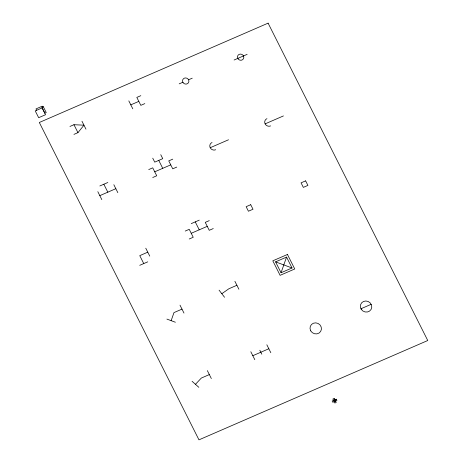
<?xml version="1.0" encoding="UTF-8"?>
<svg xmlns="http://www.w3.org/2000/svg" width="463" height="463" viewBox="0 0 463 463"><rect width="100%" height="100%" fill="white"/><g stroke="black" fill="none" stroke-linecap="round" stroke-linejoin="round"><path stroke-width="0.69" d="M171.142 320.668L173.984 312.594L181.994 309.122M281.047 272.742L286.551 257.092L275.572 261.861L281.047 272.742L292.026 267.979L286.551 257.092M73.947 134.38L77.952 132.644L83.965 125.195L73.958 124.709L69.954 126.445M195.461 384.307L201.336 378.057L209.345 374.579M221.812 293.716L228.89 288.756L236.9 285.283M140.827 95.673L136.822 97.409L140.816 105.35L144.821 103.608M130.809 104.858L138.819 101.38M179.198 83.844L182.862 82.258M188.574 79.775L192.232 78.189M234.11 60.005L247.144 54.35M99.834 185.97L107.838 182.497M148.727 169.58L152.732 167.838L156.726 175.778L152.721 177.514M172.757 159.145L168.752 160.887L172.74 168.821L176.744 167.085M99.817 195.646L115.837 188.69M154.729 171.808L170.749 164.851M212.048 142.506A4.138 3.901 28.4 0 0 210.214 147.72L228.519 139.774M266.954 118.667A4.138 3.901 28.4 0 0 265.125 123.876L283.425 115.929M191.242 223.623L199.252 220.145M185.229 231.066L189.234 229.33L193.227 237.264L189.222 239.001M209.259 220.631L205.254 222.373L209.247 230.308L213.252 228.572M147.766 252.167L139.757 255.645L143.75 263.58M191.231 233.294L207.25 226.343M139.745 265.316L147.755 261.844M252.81 355.711L268.829 348.755M360.937 308.763L371.187 304.318M333.505 400.316L334.853 399.731M334.234 401.762L335.582 401.178M275.572 261.861L292.026 267.979M166.9 319.094L175.384 322.242M192.087 381.309L198.841 387.311M219.074 290.162L224.555 297.269M334.923 399.806L335.565 401.08M234.903 281.313L238.896 289.248M266.833 344.785L270.826 352.725M195.247 221.881L199.24 229.816M259.824 350.248L261.815 354.218M160.754 154.688L162.75 158.659L154.74 162.131L152.744 158.167M128.812 100.888L132.806 108.822M158.745 160.395L162.739 168.329M250.813 351.741L254.806 359.676M179.997 305.152L183.985 313.086M81.968 121.231L85.962 129.165M113.84 184.725L117.834 192.66M145.77 248.197L149.763 256.132M207.349 370.614L211.342 378.549M73.958 124.709L77.952 132.644M103.834 184.233L107.827 192.168M97.82 191.676L101.814 199.617M42.11 107.92L45.53 114.726L38.666 117.7L35.246 110.9L42.897 107.561L42.214 106.201L35.992 108.903L36.675 110.263M270.6 125.913A4.138 3.901 28.4 0 1 265.125 123.876M215.694 149.752A4.138 3.901 28.4 0 1 210.214 147.72M43.238 106.583L41.867 107.179L44.865 113.134L46.236 112.538L43.238 106.583M268.106 23.15L39.32 122.481L198.968 439.85L427.754 340.519L268.106 23.15M250.72 204.704L246.148 206.689L248.428 211.226L253.001 209.241L250.72 204.704M305.632 180.865L301.054 182.85L303.334 187.388L307.912 185.403L305.632 180.865M287.448 254.471L272.805 260.825L280.103 275.335L294.746 268.98L287.448 254.471M334.211 398.458L332.862 399.042L334.876 403.036L336.225 402.451L334.211 398.458M336.271 399.222L332.174 400.999L332.816 402.272L336.914 400.495L336.271 399.222M361.209 309.249A5.799 5.469 28.4 0 0 371.118 309.377A5.799 5.469 28.4 0 0 365.851 300.996A5.799 5.469 28.4 0 0 361.209 309.249M310.731 330.86A5.799 5.469 28.4 0 0 320.645 331.462A5.799 5.469 28.4 0 0 315.807 322.861A5.799 5.469 28.4 0 0 310.731 330.86M237.924 58.685A3.229 3.044 28.4 0 0 243.445 58.76A3.229 3.044 28.4 0 0 240.511 54.09A3.229 3.044 28.4 0 0 237.924 58.685M182.931 82.391A3.229 3.044 28.4 0 0 188.458 82.727A3.229 3.044 28.4 0 0 185.761 77.934A3.229 3.044 28.4 0 0 182.931 82.391"/></g></svg>
